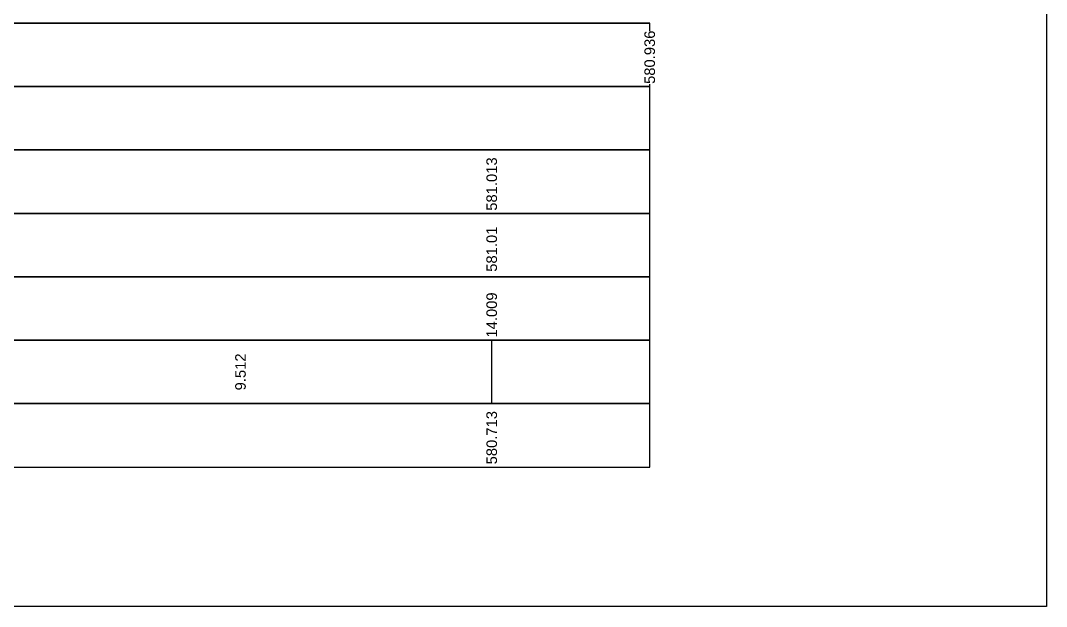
# Model space of a CAD drawing. Header units: millimetres. Extents: x 2762 to 3076, y 916 to 3305.
# Drawn here: x 2827.14 to 2846.56, y 1381.65 to 1392.73 of the extents above; entities that cross this region are included whole.
import ezdxf

# ---------------------------------------------------------------- set-up
doc = ezdxf.new("R2010")
doc.units = ezdxf.units.MM
doc.header["$LTSCALE"] = 2
doc.styles.add('C3D_Profil_Travers', font='romans.shx')

msp = doc.modelspace()

# ---------------------------------------------------------------- linework, layer by layer
at = {"color": 7, "linetype": 'Continuous', "lineweight": -3}
for p, q in [((2805.054, 1392.684), (2839.056, 1392.684)), ((2836.064, 1385.484), (2836.064, 1386.684))]:
    msp.add_line(p, q, dxfattribs=at)
for points in [[(2805.054, 1391.484), (2839.056, 1391.484), (2839.056, 1392.684), (2805.054, 1392.684)], [(2805.054, 1390.284), (2839.056, 1390.284), (2839.056, 1391.484), (2805.054, 1391.484)], [(2805.054, 1389.084), (2839.056, 1389.084), (2839.056, 1390.284), (2805.054, 1390.284)], [(2805.054, 1387.884), (2839.056, 1387.884), (2839.056, 1389.084), (2805.054, 1389.084)], [(2805.054, 1386.684), (2839.056, 1386.684), (2839.056, 1387.884), (2805.054, 1387.884)], [(2805.054, 1385.484), (2839.056, 1385.484), (2839.056, 1386.684), (2805.054, 1386.684)], [(2805.054, 1384.284), (2839.056, 1384.284), (2839.056, 1385.484), (2805.054, 1385.484)]]:
    msp.add_3dface(points, dxfattribs=at)

# ---------------------------------------------------------------- texts
at = {"color": 7, "linetype": 'Continuous', "lineweight": -3, "char_height": 0.2, "rotation": 90, "style": 'C3D_Profil_Travers'}
for s, insert, attachment_point in [('{\\fArial|b0|i0|c0|p34;581.01}', (2836.064, 1387.979), 4), ('{\\fArial|b0|i0|c0|p34;9.512}', (2831.308, 1386.084), 5)]:
    msp.add_mtext(s, dxfattribs=dict(at, insert=insert, attachment_point=attachment_point))

# ---------------------------------------------------------------- next in the draw order: texts
at = {"color": 7, "linetype": 'Continuous', "lineweight": -3, "char_height": 0.2, "attachment_point": 4, "rotation": 90, "style": 'C3D_Profil_Travers', "bg_fill": 3, "box_fill_scale": 1.000375, "bg_fill_color": 256, "bg_fill_true_color": 13158600, "bg_fill_transparency": 0}
for s, insert, width in [('{\\fArial|b0|i0|c0|p34;580.936}', (2839.055, 1391.534), 0.99539), ('{\\fArial|b0|i0|c0|p34;581.013}', (2836.064, 1389.134), 0.99553), ('{\\fArial|b0|i0|c0|p34;\\C256;14.009}', (2836.064, 1386.734), 0.81999), ('{\\fArial|b0|i0|c0|p34;580.713}', (2836.064, 1384.334), 0.99553)]:
    msp.add_mtext(s, dxfattribs=dict(at, insert=insert, width=width))

# ---------------------------------------------------------------- next in the draw order: linework, layer by layer
msp.add_lwpolyline([(2797.565, 1411.145), (2846.565, 1411.145), (2846.565, 1381.645), (2797.565, 1381.645)], close=True)

doc.saveas('drawing.dxf')
